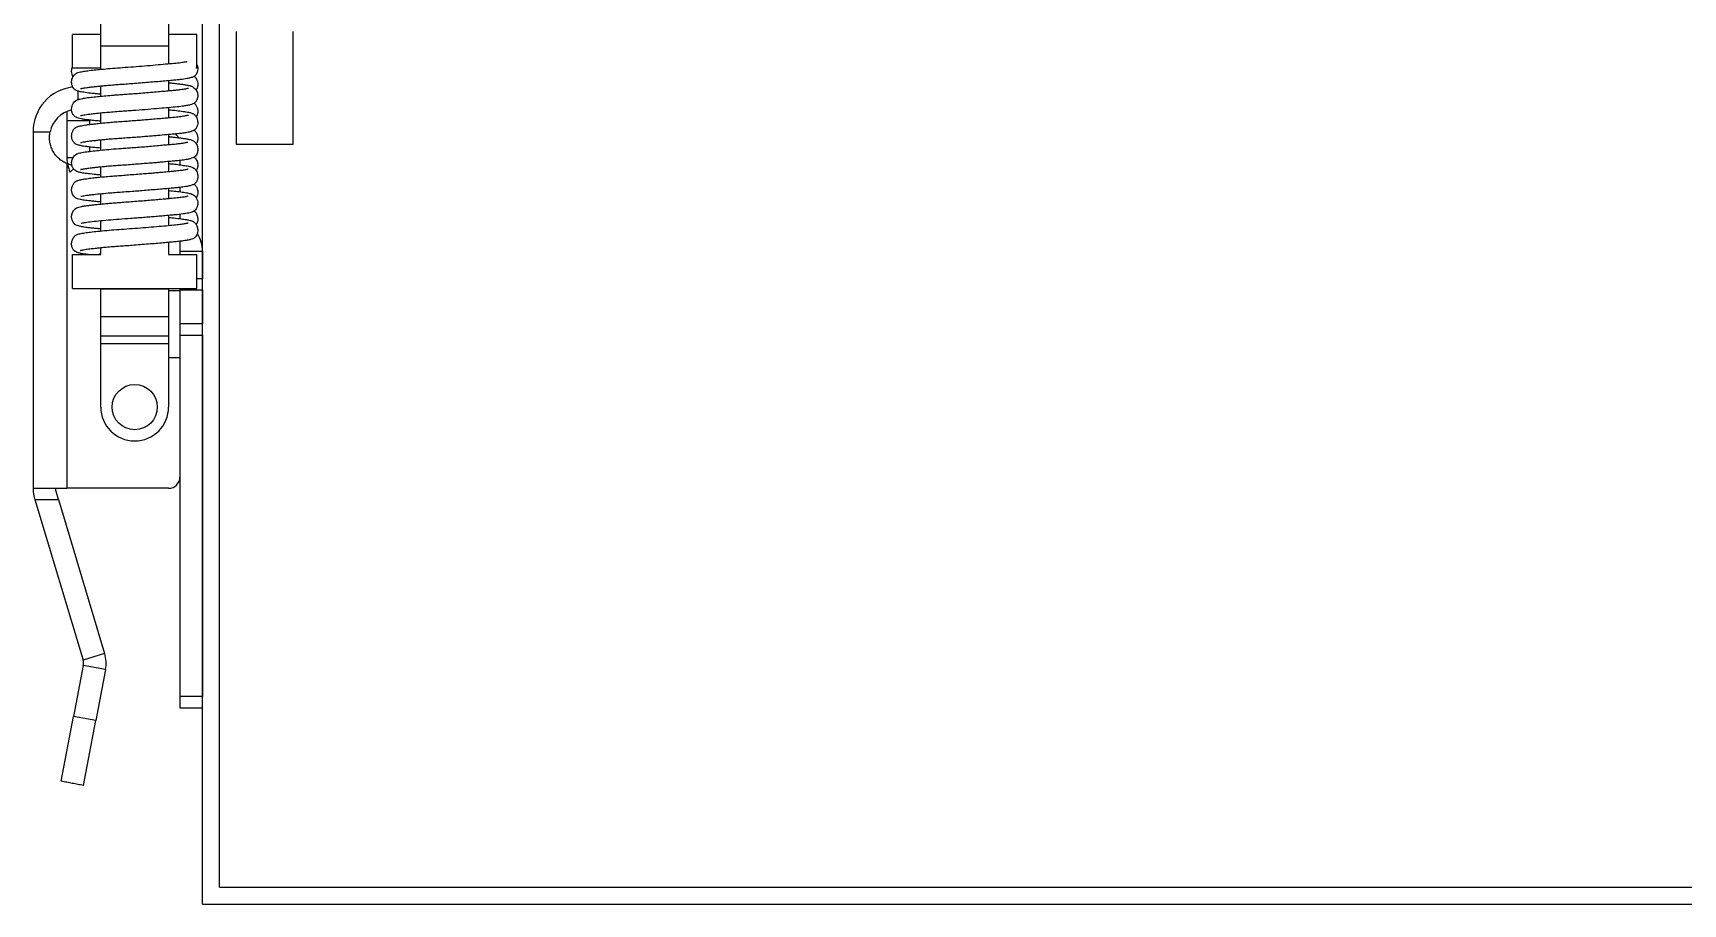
# Model space of a CAD drawing. Extents: x -3080 to 28500, y -1326 to 31609.
# Drawn here: x 6732.39 to 6746.99, y 26354.29 to 26362 of the extents above; entities that cross this region are included whole.
import ezdxf

# ---------------------------------------------------------------- set-up
doc = ezdxf.new("R2010")
doc.units = 0
doc.header["$LTSCALE"] = 100
doc.layers.add('0-xref', color=8, linetype='Continuous')
doc.layers.add('188K-SM-07-F10-MECH-CR PIPE-Y2257103$0$AP7P1-SM-08-FNN-120-A(4)-SMP$0$15P6-SM-08-FNN-320-A(10)-UIS-TCM$0$15P6-SM-08-FNN-00-(@10)170308-MIC$0$0-CDS', color=140, linetype='Continuous')

# ---------------------------------------------------------------- blocks, each defined once
blk = doc.blocks.new('188K-SM-07-F10-MECH-CR PIPE-Y2257103$0$CDS-CVD')
at = {"layer": '188K-SM-07-F10-MECH-CR PIPE-Y2257103$0$AP7P1-SM-08-FNN-120-A(4)-SMP$0$15P6-SM-08-FNN-320-A(10)-UIS-TCM$0$15P6-SM-08-FNN-00-(@10)170308-MIC$0$0-CDS', "ltscale": 0.1}
for p, q in [((6733.89, -72980.477), (6733.89, -72972.477)), ((6732.99, -72972.877), (6732.99, -72972.527)), ((6733.59, -72972.527), (6733.59, -72972.877)), ((6734.04, -72980.327), (6734.04, -72972.627)), ((6732.99, -72972.777), (6732.74, -72972.777)), ((6732.74, -72973.077), (6732.74, -72972.777)), ((6733.84, -72972.777), (6733.59, -72972.777)), ((6733.84, -72973.077), (6733.84, -72972.777)), ((6734.19, -72973.752), (6734.19, -72972.752)), ((6734.69, -72972.752), (6734.69, -72973.752)), ((6732.99, -72972.877), (6733.59, -72972.877)), ((6732.99, -72973.086), (6732.99, -72972.877)), ((6733.59, -72972.877), (6733.59, -72973.037)), ((6732.99, -72973.077), (6732.74, -72973.077)), ((6733.84, -72973.077), (6733.832, -72973.077)), ((6732.99, -72973.324), (6732.99, -72973.236)), ((6733.59, -72973.187), (6733.59, -72973.275)), ((6732.79, -72973.354), (6732.79, -72973.279)), ((6732.69, -72973.459), (6732.69, -72973.54)), ((6732.69, -72973.54), (6732.89, -72973.54)), ((6732.69, -72973.54), (6732.69, -72973.87)), ((6732.89, -72973.54), (6732.89, -72973.574)), ((6732.99, -72973.563), (6732.99, -72973.474)), ((6733.59, -72973.426), (6733.59, -72973.514)), ((6732.39, -72973.64), (6732.39, -72976.796)), ((6732.39, -72973.64), (6732.541, -72973.64)), ((6733.59, -72973.665), (6733.59, -72973.753)), ((6732.89, -72973.774), (6732.89, -72973.813)), ((6732.99, -72973.801), (6732.99, -72973.713)), ((6734.69, -72973.752), (6734.19, -72973.752)), ((6732.744, -72973.87), (6732.69, -72973.87)), ((6732.73, -72973.934), (6732.69, -72973.921)), ((6732.69, -72973.921), (6732.69, -72976.796)), ((6732.748, -72973.967), (6732.718, -72973.996)), ((6732.733, -72973.934), (6732.73, -72973.934)), ((6732.99, -72974.04), (6732.99, -72973.951)), ((6733.59, -72973.903), (6733.59, -72973.991)), ((6733.69, -72973.893), (6733.69, -72973.932)), ((6732.99, -72974.279), (6732.99, -72974.19)), ((6733.59, -72974.142), (6733.59, -72974.23)), ((6733.69, -72974.132), (6733.69, -72974.17)), ((6733.59, -72974.38), (6733.59, -72974.468)), ((6733.69, -72974.37), (6733.69, -72974.409)), ((6733.69, -72974.407), (6733.695, -72974.41)), ((6732.99, -72974.517), (6732.99, -72974.429)), ((6732.99, -72974.727), (6732.99, -72974.667)), ((6733.59, -72974.619), (6733.59, -72974.727)), ((6733.69, -72974.609), (6733.69, -72974.727)), ((6733.69, -72974.697), (6733.89, -72974.697)), ((6733.89, -72974.697), (6733.89, -72974.94)), ((6732.74, -72975.027), (6732.74, -72974.727)), ((6732.74, -72974.727), (6732.99, -72974.727)), ((6732.971, -72974.727), (6732.987, -72974.717)), ((6732.987, -72974.717), (6732.99, -72974.714)), ((6733.59, -72974.727), (6733.84, -72974.727)), ((6733.84, -72975.027), (6733.84, -72974.727)), ((6733.89, -72974.94), (6733.84, -72974.94)), ((6733.89, -72975.04), (6733.89, -72974.94)), ((6732.74, -72975.027), (6733.84, -72975.027)), ((6732.99, -72975.032), (6732.99, -72975.027)), ((6733.59, -72975.032), (6732.99, -72975.032)), ((6732.99, -72975.279), (6732.99, -72975.032)), ((6733.59, -72975.027), (6733.59, -72975.032)), ((6733.59, -72975.032), (6733.59, -72975.279)), ((6733.69, -72975.047), (6733.59, -72975.047)), ((6733.69, -72975.027), (6733.69, -72975.04)), ((6733.69, -72975.04), (6733.89, -72975.04)), ((6733.69, -72975.04), (6733.69, -72975.34)), ((6733.89, -72975.04), (6733.89, -72975.34)), ((6733.59, -72975.279), (6732.99, -72975.279)), ((6732.99, -72975.448), (6732.99, -72975.279)), ((6733.59, -72975.279), (6733.59, -72975.448)), ((6733.89, -72975.34), (6733.69, -72975.34)), ((6733.69, -72975.34), (6733.69, -72975.44)), ((6733.69, -72975.44), (6733.89, -72975.44)), ((6733.69, -72975.44), (6733.69, -72975.64)), ((6733.89, -72975.44), (6733.89, -72975.34)), ((6733.89, -72975.44), (6733.89, -72978.64)), ((6733.59, -72975.448), (6732.99, -72975.448)), ((6732.99, -72975.518), (6732.99, -72975.448)), ((6733.59, -72975.518), (6732.99, -72975.518)), ((6732.99, -72976.077), (6732.99, -72975.518)), ((6733.59, -72975.448), (6733.59, -72975.518)), ((6733.59, -72975.518), (6733.59, -72976.077)), ((6733.69, -72975.64), (6733.59, -72975.64)), ((6733.69, -72975.64), (6733.69, -72976.696)), ((6733.69, -72976.696), (6733.69, -72978.64)), ((6732.39, -72976.796), (6732.69, -72976.796)), ((6732.403, -72976.882), (6732.407, -72976.896)), ((6732.407, -72976.896), (6732.616, -72976.896)), ((6732.407, -72976.896), (6732.833, -72978.317)), ((6732.616, -72976.896), (6732.594, -72976.825)), ((6732.616, -72976.896), (6733.024, -72978.259)), ((6733.59, -72976.796), (6732.69, -72976.796)), ((6733.024, -72978.259), (6732.833, -72978.317)), ((6732.835, -72978.364), (6732.749, -72978.815)), ((6733.032, -72978.401), (6732.835, -72978.364)), ((6733.032, -72978.401), (6732.946, -72978.853)), ((6733.89, -72978.64), (6733.69, -72978.64)), ((6733.69, -72978.64), (6733.69, -72978.74)), ((6733.89, -72978.74), (6733.89, -72978.64)), ((6733.69, -72978.74), (6733.89, -72978.74)), ((6732.64, -72979.39), (6732.749, -72978.815)), ((6732.946, -72978.853), (6732.749, -72978.815)), ((6732.836, -72979.427), (6732.946, -72978.853)), ((6734.04, -72980.327), (6757.74, -72980.327)), ((6733.89, -72980.477), (6757.74, -72980.477))]:
    blk.add_line(p, q, dxfattribs=at)
blk.add_circle((6733.29, -72976.077), 0.2, dxfattribs=at)
for centre, radius, start, end in [((6732.79, -72973.64), 0.4, 96.6332, 180), ((6732.786, -72973.69), 0.25, 102.4263, 168.463), ((6733.59, -72973.74), 0.1, 29.7157, 55.2917), ((6732.99, -72973.87), 0.3, 180, 204.8413), ((6733.59, -72974.697), 0.3, 0, 31.6209), ((6733.29, -72976.077), 0.3, 180, 0), ((6733.59, -72976.696), 0.1, 270, 0), ((6732.737, -72978.345), 0.1, 349.2157, 16.6992), ((6732.737, -72978.345), 0.3, 349.2157, 16.6992)]:
    blk.add_arc(centre, radius, start, end, dxfattribs=at)
for points, knots in [([(6732.99, -72973.307), (6732.978, -72973.306), (6732.951, -72973.303), (6732.903, -72973.299), (6732.85, -72973.292), (6732.808, -72973.285), (6732.783, -72973.278), (6732.769, -72973.272), (6732.759, -72973.265), (6732.75, -72973.256), (6732.742, -72973.243), (6732.736, -72973.23), (6732.733, -72973.217), (6732.731, -72973.202), (6732.732, -72973.185), (6732.737, -72973.164), (6732.747, -72973.146), (6732.758, -72973.133), (6732.771, -72973.123), (6732.788, -72973.114), (6732.812, -72973.109), (6732.849, -72973.102), (6732.9, -72973.095), (6732.96, -72973.088), (6733.033, -72973.082), (6733.115, -72973.075), (6733.207, -72973.068), (6733.304, -72973.061), (6733.403, -72973.053), (6733.498, -72973.045), (6733.584, -72973.037), (6733.657, -72973.031), (6733.704, -72973.025), (6733.731, -72973.021), (6733.748, -72973.017), (6733.75, -72973.019), (6733.75, -72973.02)], [0, 0, 0, 0, 0.0216332, 0.0493934, 0.1006611, 0.1456836, 0.1823953, 0.2080043, 0.2165915, 0.2261451, 0.2383992, 0.2450857, 0.2522103, 0.2612902, 0.272449, 0.2856435, 0.2970558, 0.3062877, 0.3147216, 0.342295, 0.3753876, 0.4198985, 0.461335, 0.5032892, 0.547476, 0.5930912, 0.639367, 0.6876992, 0.7375895, 0.7880403, 0.8379718, 0.886055, 0.9346656, 0.9592734, 0.983866, 1, 1, 1, 1]), ([(6732.746, -72973.15), (6732.746, -72973.15), (6732.742, -72973.145), (6732.735, -72973.129), (6732.731, -72973.108), (6732.732, -72973.091), (6732.734, -72973.076), (6732.738, -72973.067), (6732.74, -72973.064)], [0, 0, 0, 0, 0.007946, 0.251841, 0.531224, 0.699159, 0.88281, 1, 1, 1, 1]), ([(6733.84, -72973.044), (6733.842, -72973.047), (6733.846, -72973.056), (6733.848, -72973.071), (6733.849, -72973.088), (6733.845, -72973.11), (6733.836, -72973.129), (6733.826, -72973.141), (6733.817, -72973.148), (6733.81, -72973.153), (6733.798, -72973.158), (6733.781, -72973.163), (6733.749, -72973.17), (6733.706, -72973.176), (6733.655, -72973.181), (6733.61, -72973.186), (6733.557, -72973.19), (6733.497, -72973.196), (6733.43, -72973.201), (6733.359, -72973.207), (6733.291, -72973.212), (6733.229, -72973.217), (6733.173, -72973.221), (6733.118, -72973.225), (6733.067, -72973.229), (6733.019, -72973.233), (6732.978, -72973.237), (6732.939, -72973.241), (6732.9, -72973.245), (6732.866, -72973.25), (6732.84, -72973.254), (6732.823, -72973.257), (6732.814, -72973.259), (6732.809, -72973.261), (6732.809, -72973.26), (6732.81, -72973.26)], [0, 0, 0, 0, 0.007971, 0.020461, 0.031883, 0.050886, 0.067474, 0.081264, 0.091287, 0.104327, 0.129534, 0.163564, 0.204744, 0.272031, 0.307549, 0.344745, 0.384757, 0.427466, 0.472621, 0.518684, 0.561608, 0.600866, 0.636359, 0.668439, 0.70761, 0.742301, 0.772149, 0.803375, 0.840052, 0.881864, 0.915932, 0.94667, 0.97238, 0.993303, 1, 1, 1, 1]), ([(6733.59, -72973.205), (6733.594, -72973.205), (6733.612, -72973.207), (6733.642, -72973.21), (6733.679, -72973.215), (6733.714, -72973.219), (6733.74, -72973.223), (6733.759, -72973.227), (6733.771, -72973.229), (6733.78, -72973.231), (6733.786, -72973.233), (6733.795, -72973.236), (6733.806, -72973.243), (6733.82, -72973.254), (6733.833, -72973.268), (6733.842, -72973.285), (6733.847, -72973.301), (6733.849, -72973.319), (6733.847, -72973.339), (6733.842, -72973.355), (6733.833, -72973.371), (6733.825, -72973.38), (6733.816, -72973.387), (6733.802, -72973.395), (6733.782, -72973.401), (6733.751, -72973.408), (6733.708, -72973.414), (6733.649, -72973.421), (6733.573, -72973.428), (6733.483, -72973.435), (6733.382, -72973.444), (6733.292, -72973.451), (6733.219, -72973.456), (6733.161, -72973.46), (6733.101, -72973.465), (6733.043, -72973.469), (6732.993, -72973.474), (6732.95, -72973.478), (6732.911, -72973.483), (6732.877, -72973.487), (6732.849, -72973.491), (6732.829, -72973.495), (6732.817, -72973.497), (6732.81, -72973.499), (6732.81, -72973.499), (6732.809, -72973.499)], [0, 0, 0, 0, 0.0072519, 0.0316784, 0.0577556, 0.0853401, 0.1142307, 0.1320864, 0.1462018, 0.1567029, 0.1637464, 0.1679362, 0.1763124, 0.1879963, 0.2054631, 0.2236873, 0.2379458, 0.2477851, 0.2588742, 0.268606, 0.2776132, 0.288712, 0.3041372, 0.3238348, 0.356195, 0.3899492, 0.4227712, 0.4697777, 0.5159917, 0.5646161, 0.6160143, 0.6691209, 0.6959545, 0.7225655, 0.755855, 0.78722, 0.8162908, 0.8427605, 0.8686879, 0.8992298, 0.9251034, 0.9507578, 0.9722167, 0.9895984, 1, 1, 1, 1]), ([(6733.816, -72973.148), (6733.818, -72973.15), (6733.823, -72973.153), (6733.833, -72973.166), (6733.842, -72973.184), (6733.848, -72973.205), (6733.849, -72973.222), (6733.847, -72973.237), (6733.844, -72973.25), (6733.839, -72973.261), (6733.835, -72973.267), (6733.833, -72973.27)], [0, 0, 0, 0, 0.0825871, 0.1946979, 0.3332862, 0.4935188, 0.6290301, 0.7392952, 0.8258143, 0.9070143, 1, 1, 1, 1]), ([(6732.99, -72973.545), (6732.974, -72973.544), (6732.939, -72973.541), (6732.893, -72973.536), (6732.852, -72973.531), (6732.818, -72973.525), (6732.793, -72973.519), (6732.774, -72973.513), (6732.755, -72973.501), (6732.741, -72973.483), (6732.733, -72973.461), (6732.731, -72973.438), (6732.733, -72973.421), (6732.737, -72973.406), (6732.742, -72973.393), (6732.751, -72973.379), (6732.763, -72973.367), (6732.781, -72973.356), (6732.805, -72973.349), (6732.829, -72973.344), (6732.865, -72973.338), (6732.912, -72973.332), (6732.972, -72973.326), (6733.036, -72973.32), (6733.094, -72973.315), (6733.149, -72973.311), (6733.198, -72973.307), (6733.253, -72973.303), (6733.314, -72973.299), (6733.38, -72973.293), (6733.448, -72973.288), (6733.513, -72973.282), (6733.571, -72973.277), (6733.619, -72973.273), (6733.66, -72973.269), (6733.694, -72973.265), (6733.721, -72973.261), (6733.742, -72973.258), (6733.756, -72973.254), (6733.764, -72973.252), (6733.765, -72973.252), (6733.766, -72973.252)], [0, 0, 0, 0, 0.029191, 0.062613, 0.095741, 0.128308, 0.160011, 0.19021, 0.211289, 0.229815, 0.24391, 0.254654, 0.266198, 0.272923, 0.280274, 0.288826, 0.304605, 0.323984, 0.355062, 0.38448, 0.413999, 0.457699, 0.496905, 0.53102, 0.569465, 0.591422, 0.615515, 0.642355, 0.671919, 0.704092, 0.738633, 0.773586, 0.806297, 0.836541, 0.864758, 0.892001, 0.918048, 0.942669, 0.965683, 0.985359, 1, 1, 1, 1]), ([(6733.815, -72973.387), (6733.817, -72973.389), (6733.823, -72973.392), (6733.831, -72973.402), (6733.838, -72973.413), (6733.843, -72973.426), (6733.847, -72973.441), (6733.849, -72973.458), (6733.846, -72973.481), (6733.841, -72973.498), (6733.836, -72973.504), (6733.834, -72973.507)], [0, 0, 0, 0, 0.110343, 0.228033, 0.327806, 0.413574, 0.492037, 0.626711, 0.752059, 0.916508, 1, 1, 1, 1]), ([(6732.99, -72973.784), (6732.989, -72973.784), (6732.97, -72973.782), (6732.937, -72973.779), (6732.895, -72973.775), (6732.854, -72973.769), (6732.819, -72973.764), (6732.792, -72973.758), (6732.777, -72973.752), (6732.767, -72973.747), (6732.761, -72973.743), (6732.752, -72973.735), (6732.742, -72973.722), (6732.733, -72973.7), (6732.731, -72973.679), (6732.733, -72973.661), (6732.737, -72973.642), (6732.745, -72973.625), (6732.755, -72973.613), (6732.76, -72973.608), (6732.766, -72973.603), (6732.773, -72973.599), (6732.783, -72973.594), (6732.794, -72973.591), (6732.809, -72973.587), (6732.83, -72973.583), (6732.857, -72973.578), (6732.891, -72973.574), (6732.933, -72973.569), (6732.98, -72973.564), (6733.03, -72973.559), (6733.081, -72973.555), (6733.136, -72973.55), (6733.194, -72973.546), (6733.252, -72973.542), (6733.311, -72973.537), (6733.368, -72973.533), (6733.427, -72973.528), (6733.487, -72973.523), (6733.545, -72973.518), (6733.602, -72973.513), (6733.659, -72973.508), (6733.713, -72973.501), (6733.745, -72973.495), (6733.76, -72973.492), (6733.765, -72973.49), (6733.765, -72973.491), (6733.765, -72973.491)], [0, 0, 0, 0, 0.002357, 0.03238, 0.061206, 0.089794, 0.127203, 0.161495, 0.18762, 0.201562, 0.21064, 0.2183, 0.229215, 0.242008, 0.257046, 0.266222, 0.275238, 0.289468, 0.294445, 0.298131, 0.301633, 0.312687, 0.32935, 0.34535, 0.360888, 0.387611, 0.414062, 0.441604, 0.472062, 0.505205, 0.531616, 0.559123, 0.587475, 0.616367, 0.645088, 0.673322, 0.700836, 0.727425, 0.761139, 0.792621, 0.821693, 0.862133, 0.905864, 0.953452, 0.976527, 0.99456, 1, 1, 1, 1]), ([(6733.59, -72973.444), (6733.614, -72973.446), (6733.662, -72973.451), (6733.712, -72973.457), (6733.745, -72973.463), (6733.766, -72973.466), (6733.781, -72973.47), (6733.793, -72973.473), (6733.804, -72973.478), (6733.813, -72973.483), (6733.821, -72973.489), (6733.832, -72973.502), (6733.841, -72973.517), (6733.846, -72973.536), (6733.849, -72973.557), (6733.846, -72973.584), (6733.834, -72973.61), (6733.816, -72973.627), (6733.796, -72973.636), (6733.776, -72973.641), (6733.75, -72973.647), (6733.716, -72973.652), (6733.677, -72973.656), (6733.631, -72973.661), (6733.571, -72973.666), (6733.506, -72973.672), (6733.445, -72973.677), (6733.394, -72973.681), (6733.339, -72973.686), (6733.281, -72973.69), (6733.221, -72973.694), (6733.162, -72973.699), (6733.105, -72973.703), (6733.051, -72973.707), (6733.003, -72973.711), (6732.961, -72973.716), (6732.924, -72973.72), (6732.885, -72973.724), (6732.848, -72973.73), (6732.823, -72973.734), (6732.812, -72973.737), (6732.81, -72973.737), (6732.809, -72973.737)], [0, 0, 0, 0, 0.044042, 0.088749, 0.116132, 0.139299, 0.157797, 0.177421, 0.191257, 0.202397, 0.211037, 0.219612, 0.231124, 0.239091, 0.249856, 0.264391, 0.284126, 0.307714, 0.33396, 0.361796, 0.388681, 0.421703, 0.451447, 0.478009, 0.516409, 0.560563, 0.584917, 0.610656, 0.637639, 0.665682, 0.694563, 0.724022, 0.753443, 0.782067, 0.809619, 0.835868, 0.860629, 0.883772, 0.924852, 0.962054, 0.981198, 1, 1, 1, 1]), ([(6732.69, -72973.921), (6732.678, -72973.915), (6732.654, -72973.904), (6732.623, -72973.881), (6732.595, -72973.853), (6732.572, -72973.822), (6732.553, -72973.785), (6732.541, -72973.744), (6732.535, -72973.702), (6732.536, -72973.667), (6732.54, -72973.647), (6732.541, -72973.64)], [0, 0, 0, 0, 0.1114966, 0.2267332, 0.3380878, 0.4521097, 0.5746099, 0.700828, 0.8190672, 0.9418079, 1, 1, 1, 1]), ([(6733.59, -72973.682), (6733.593, -72973.682), (6733.609, -72973.684), (6733.636, -72973.687), (6733.671, -72973.691), (6733.705, -72973.695), (6733.738, -72973.7), (6733.763, -72973.704), (6733.782, -72973.708), (6733.796, -72973.713), (6733.805, -72973.717), (6733.818, -72973.726), (6733.833, -72973.741), (6733.844, -72973.763), (6733.848, -72973.786), (6733.848, -72973.804), (6733.845, -72973.822), (6733.838, -72973.841), (6733.825, -72973.858), (6733.805, -72973.871), (6733.782, -72973.878), (6733.753, -72973.885), (6733.711, -72973.891), (6733.664, -72973.896), (6733.62, -72973.9), (6733.578, -72973.904), (6733.531, -72973.908), (6733.481, -72973.913), (6733.43, -72973.917), (6733.374, -72973.921), (6733.313, -72973.926), (6733.25, -72973.931), (6733.187, -72973.936), (6733.127, -72973.94), (6733.072, -72973.944), (6733.023, -72973.948), (6732.98, -72973.952), (6732.942, -72973.956), (6732.91, -72973.96), (6732.884, -72973.963), (6732.861, -72973.966), (6732.842, -72973.969), (6732.825, -72973.972), (6732.816, -72973.974), (6732.811, -72973.975), (6732.811, -72973.975), (6732.811, -72973.975)], [0, 0, 0, 0, 0.00538, 0.028648, 0.051662, 0.077986, 0.107438, 0.139017, 0.160392, 0.179447, 0.196747, 0.204884, 0.213849, 0.235115, 0.245611, 0.255449, 0.265909, 0.275856, 0.294038, 0.321766, 0.352362, 0.383639, 0.426479, 0.464234, 0.487227, 0.512789, 0.541964, 0.566205, 0.592394, 0.620404, 0.650046, 0.68106, 0.712813, 0.742691, 0.77137, 0.798859, 0.824913, 0.849336, 0.871988, 0.892777, 0.911835, 0.93263, 0.956331, 0.982628, 0.996439, 1, 1, 1, 1]), ([(6733.816, -72973.625), (6733.816, -72973.625), (6733.817, -72973.626), (6733.82, -72973.628), (6733.825, -72973.633), (6733.835, -72973.645), (6733.843, -72973.662), (6733.847, -72973.681), (6733.849, -72973.699), (6733.846, -72973.72), (6733.84, -72973.739), (6733.835, -72973.745), (6733.833, -72973.747)], [0, 0, 0, 0, 0.005692, 0.051211, 0.099117, 0.163819, 0.348772, 0.46596, 0.585236, 0.780698, 0.946982, 1, 1, 1, 1]), ([(6732.99, -72974.022), (6732.976, -72974.021), (6732.935, -72974.017), (6732.886, -72974.012), (6732.839, -72974.006), (6732.805, -72973.999), (6732.782, -72973.993), (6732.76, -72973.982), (6732.745, -72973.965), (6732.735, -72973.945), (6732.732, -72973.925), (6732.731, -72973.903), (6732.736, -72973.883), (6732.746, -72973.864), (6732.759, -72973.848), (6732.779, -72973.833), (6732.795, -72973.829), (6732.814, -72973.824), (6732.837, -72973.82), (6732.872, -72973.815), (6732.92, -72973.809), (6732.987, -72973.802), (6733.062, -72973.795), (6733.134, -72973.789), (6733.2, -72973.784), (6733.255, -72973.78), (6733.314, -72973.776), (6733.377, -72973.771), (6733.441, -72973.766), (6733.503, -72973.76), (6733.558, -72973.755), (6733.61, -72973.751), (6733.655, -72973.747), (6733.694, -72973.742), (6733.721, -72973.738), (6733.739, -72973.735), (6733.752, -72973.732), (6733.76, -72973.73), (6733.761, -72973.731), (6733.761, -72973.731)], [0, 0, 0, 0, 0.025343, 0.072169, 0.105663, 0.140854, 0.176507, 0.20126, 0.223408, 0.24307, 0.251628, 0.259375, 0.280208, 0.293349, 0.305052, 0.321618, 0.341572, 0.368099, 0.394078, 0.420263, 0.465505, 0.507099, 0.548947, 0.595292, 0.6204, 0.647561, 0.676712, 0.707716, 0.740352, 0.77399, 0.805511, 0.834134, 0.868093, 0.89887, 0.926244, 0.944328, 0.960776, 0.9799, 1, 1, 1, 1]), ([(6732.99, -72974.261), (6732.987, -72974.261), (6732.969, -72974.259), (6732.939, -72974.256), (6732.89, -72974.251), (6732.845, -72974.246), (6732.809, -72974.239), (6732.786, -72974.233), (6732.771, -72974.227), (6732.762, -72974.221), (6732.752, -72974.213), (6732.743, -72974.201), (6732.734, -72974.181), (6732.73, -72974.154), (6732.734, -72974.128), (6732.744, -72974.104), (6732.754, -72974.092), (6732.76, -72974.086), (6732.764, -72974.082), (6732.769, -72974.078), (6732.776, -72974.074), (6732.787, -72974.07), (6732.805, -72974.065), (6732.83, -72974.06), (6732.861, -72974.055), (6732.889, -72974.051), (6732.92, -72974.047), (6732.958, -72974.043), (6733.009, -72974.038), (6733.064, -72974.033), (6733.12, -72974.029), (6733.176, -72974.025), (6733.237, -72974.02), (6733.301, -72974.015), (6733.364, -72974.01), (6733.423, -72974.006), (6733.477, -72974.001), (6733.529, -72973.997), (6733.578, -72973.992), (6733.622, -72973.988), (6733.664, -72973.984), (6733.705, -72973.979), (6733.736, -72973.974), (6733.753, -72973.971), (6733.761, -72973.968), (6733.761, -72973.969), (6733.761, -72973.97)], [0, 0, 0, 0, 0.004352, 0.032602, 0.058409, 0.104775, 0.143033, 0.173563, 0.197096, 0.213435, 0.220501, 0.230945, 0.243638, 0.258466, 0.276849, 0.292077, 0.297527, 0.30165, 0.305726, 0.312325, 0.325357, 0.34308, 0.365269, 0.397979, 0.425533, 0.44767, 0.466947, 0.495353, 0.526774, 0.560851, 0.587861, 0.615999, 0.646406, 0.678671, 0.709946, 0.739621, 0.767466, 0.793327, 0.824572, 0.852096, 0.876371, 0.91319, 0.953201, 0.974256, 0.994691, 1, 1, 1, 1]), ([(6733.59, -72973.921), (6733.608, -72973.922), (6733.648, -72973.926), (6733.699, -72973.933), (6733.748, -72973.94), (6733.777, -72973.946), (6733.797, -72973.952), (6733.81, -72973.958), (6733.819, -72973.965), (6733.829, -72973.975), (6733.84, -72973.992), (6733.846, -72974.013), (6733.849, -72974.032), (6733.848, -72974.048), (6733.845, -72974.061), (6733.84, -72974.076), (6733.832, -72974.089), (6733.821, -72974.1), (6733.812, -72974.106), (6733.802, -72974.111), (6733.784, -72974.117), (6733.754, -72974.123), (6733.711, -72974.13), (6733.665, -72974.135), (6733.624, -72974.139), (6733.574, -72974.143), (6733.517, -72974.148), (6733.454, -72974.153), (6733.39, -72974.159), (6733.327, -72974.164), (6733.262, -72974.169), (6733.196, -72974.173), (6733.132, -72974.178), (6733.065, -72974.183), (6732.995, -72974.189), (6732.936, -72974.195), (6732.893, -72974.201), (6732.863, -72974.205), (6732.84, -72974.208), (6732.823, -72974.211), (6732.816, -72974.213), (6732.812, -72974.213), (6732.813, -72974.213), (6732.813, -72974.213)], [0, 0, 0, 0, 0.032282, 0.07315, 0.115469, 0.160572, 0.181096, 0.199233, 0.207719, 0.216352, 0.226863, 0.239545, 0.251698, 0.261259, 0.268851, 0.275533, 0.287968, 0.297851, 0.30955, 0.326172, 0.347841, 0.388677, 0.436604, 0.462775, 0.49037, 0.520424, 0.553023, 0.586885, 0.619439, 0.650344, 0.679404, 0.715061, 0.747244, 0.777351, 0.820208, 0.867192, 0.892434, 0.918638, 0.945248, 0.968111, 0.986279, 0.999986, 1, 1, 1, 1]), ([(6733.814, -72973.864), (6733.817, -72973.866), (6733.824, -72973.871), (6733.834, -72973.884), (6733.844, -72973.903), (6733.849, -72973.923), (6733.848, -72973.945), (6733.845, -72973.964), (6733.839, -72973.978), (6733.834, -72973.984), (6733.834, -72973.984)], [0, 0, 0, 0, 0.0791483, 0.2080299, 0.352743, 0.5821739, 0.6674839, 0.7617272, 0.9782545, 1, 1, 1, 1]), ([(6733.816, -72974.102), (6733.816, -72974.103), (6733.818, -72974.103), (6733.82, -72974.106), (6733.826, -72974.112), (6733.836, -72974.124), (6733.844, -72974.142), (6733.848, -72974.162), (6733.849, -72974.179), (6733.846, -72974.2), (6733.839, -72974.217), (6733.835, -72974.222), (6733.834, -72974.223)], [0, 0, 0, 0, 0.009398, 0.062149, 0.115528, 0.18607, 0.383172, 0.505597, 0.621974, 0.813909, 0.978208, 1, 1, 1, 1]), ([(6732.99, -72974.5), (6732.986, -72974.499), (6732.967, -72974.498), (6732.939, -72974.495), (6732.902, -72974.491), (6732.871, -72974.488), (6732.844, -72974.484), (6732.822, -72974.48), (6732.801, -72974.476), (6732.779, -72974.469), (6732.765, -72974.462), (6732.753, -72974.452), (6732.745, -72974.442), (6732.738, -72974.428), (6732.732, -72974.408), (6732.731, -72974.389), (6732.734, -72974.371), (6732.739, -72974.355), (6732.746, -72974.34), (6732.753, -72974.332), (6732.757, -72974.327), (6732.76, -72974.325), (6732.762, -72974.324), (6732.763, -72974.322), (6732.765, -72974.321), (6732.768, -72974.319), (6732.769, -72974.318), (6732.772, -72974.315), (6732.78, -72974.311), (6732.795, -72974.306), (6732.82, -72974.3), (6732.849, -72974.295), (6732.881, -72974.291), (6732.913, -72974.287), (6732.948, -72974.283), (6732.988, -72974.279), (6733.031, -72974.275), (6733.076, -72974.271), (6733.125, -72974.267), (6733.181, -72974.263), (6733.243, -72974.258), (6733.308, -72974.253), (6733.374, -72974.248), (6733.436, -72974.243), (6733.493, -72974.238), (6733.542, -72974.234), (6733.585, -72974.23), (6733.632, -72974.226), (6733.68, -72974.221), (6733.726, -72974.215), (6733.749, -72974.211), (6733.763, -72974.206), (6733.763, -72974.207), (6733.763, -72974.207)], [0, 0, 0, 0, 0.007579, 0.032258, 0.054598, 0.081635, 0.105201, 0.12665, 0.14679, 0.171227, 0.199292, 0.212165, 0.223278, 0.232545, 0.244663, 0.256417, 0.265238, 0.27377, 0.281337, 0.288137, 0.290892, 0.291998, 0.293002, 0.294002, 0.295102, 0.2979, 0.305851, 0.314891, 0.329988, 0.359386, 0.391395, 0.420717, 0.446626, 0.469042, 0.492634, 0.519847, 0.542488, 0.566856, 0.592732, 0.620089, 0.650035, 0.682562, 0.714899, 0.745689, 0.774671, 0.801671, 0.826589, 0.849391, 0.89008, 0.927996, 0.969283, 0.991113, 1, 1, 1, 1]), ([(6733.59, -72974.159), (6733.591, -72974.159), (6733.615, -72974.162), (6733.657, -72974.166), (6733.714, -72974.173), (6733.752, -72974.179), (6733.776, -72974.184), (6733.793, -72974.189), (6733.808, -72974.196), (6733.818, -72974.203), (6733.827, -72974.212), (6733.837, -72974.225), (6733.846, -72974.247), (6733.849, -72974.269), (6733.847, -72974.292), (6733.84, -72974.314), (6733.827, -72974.333), (6733.811, -72974.345), (6733.794, -72974.352), (6733.772, -72974.358), (6733.732, -72974.365), (6733.678, -72974.372), (6733.626, -72974.377), (6733.582, -72974.381), (6733.533, -72974.385), (6733.48, -72974.39), (6733.425, -72974.394), (6733.368, -72974.399), (6733.311, -72974.403), (6733.238, -72974.409), (6733.151, -72974.415), (6733.054, -72974.422), (6732.967, -72974.431), (6732.894, -72974.439), (6732.849, -72974.445), (6732.826, -72974.449), (6732.818, -72974.451), (6732.817, -72974.451), (6732.817, -72974.451)], [0, 0, 0, 0, 0.002073, 0.041865, 0.086842, 0.13285, 0.155809, 0.179722, 0.192954, 0.20634, 0.217711, 0.227311, 0.242635, 0.255221, 0.266172, 0.279976, 0.298552, 0.320173, 0.343366, 0.367672, 0.418021, 0.469743, 0.496015, 0.523502, 0.552254, 0.581633, 0.610861, 0.639743, 0.668097, 0.69576, 0.748413, 0.799687, 0.851631, 0.904368, 0.956803, 0.980501, 0.996005, 1, 1, 1, 1]), ([(6733.59, -72974.398), (6733.6, -72974.399), (6733.636, -72974.402), (6733.687, -72974.408), (6733.736, -72974.415), (6733.766, -72974.421), (6733.788, -72974.426), (6733.8, -72974.43), (6733.81, -72974.436), (6733.816, -72974.44), (6733.822, -72974.445), (6733.831, -72974.455), (6733.843, -72974.476), (6733.849, -72974.504), (6733.848, -72974.529), (6733.84, -72974.553), (6733.83, -72974.568), (6733.821, -72974.577), (6733.812, -72974.583), (6733.802, -72974.588), (6733.784, -72974.594), (6733.759, -72974.599), (6733.726, -72974.604), (6733.689, -72974.609), (6733.647, -72974.614), (6733.598, -72974.618), (6733.542, -72974.623), (6733.479, -72974.629), (6733.411, -72974.634), (6733.339, -72974.64), (6733.27, -72974.645), (6733.206, -72974.65), (6733.149, -72974.654), (6733.093, -72974.658), (6733.04, -72974.662), (6732.991, -72974.667), (6732.946, -72974.672), (6732.901, -72974.677), (6732.863, -72974.682), (6732.837, -72974.686), (6732.821, -72974.689), (6732.81, -72974.692), (6732.809, -72974.692), (6732.808, -72974.692)], [0, 0, 0, 0, 0.01759, 0.065005, 0.1057631, 0.1430056, 0.1649563, 0.1866112, 0.1992239, 0.2075776, 0.210924, 0.2151868, 0.2280447, 0.2460191, 0.262153, 0.2754107, 0.2870045, 0.295447, 0.3037268, 0.3224593, 0.3500047, 0.3855352, 0.4139411, 0.4428067, 0.4719136, 0.5021191, 0.5340102, 0.5674252, 0.6021249, 0.6376942, 0.6715066, 0.7024042, 0.7303279, 0.7561349, 0.7878503, 0.8160494, 0.8404003, 0.8739503, 0.9104819, 0.9362448, 0.959672, 0.9790631, 1, 1, 1, 1]), ([(6733.815, -72974.341), (6733.815, -72974.341), (6733.816, -72974.342), (6733.817, -72974.342), (6733.818, -72974.344), (6733.82, -72974.345), (6733.823, -72974.347), (6733.827, -72974.352), (6733.834, -72974.36), (6733.841, -72974.375), (6733.846, -72974.391), (6733.849, -72974.411), (6733.848, -72974.43), (6733.841, -72974.449), (6733.837, -72974.458), (6733.834, -72974.462), (6733.834, -72974.462)], [0, 0, 0, 0, 0.010562, 0.025357, 0.038805, 0.052303, 0.067168, 0.104206, 0.195626, 0.297364, 0.412081, 0.530674, 0.742415, 0.8515, 0.97609, 1, 1, 1, 1]), ([(6732.878, -72974.727), (6732.865, -72974.725), (6732.84, -72974.722), (6732.809, -72974.716), (6732.784, -72974.709), (6732.769, -72974.703), (6732.76, -72974.697), (6732.751, -72974.689), (6732.738, -72974.672), (6732.73, -72974.639), (6732.732, -72974.612), (6732.741, -72974.587), (6732.751, -72974.572), (6732.757, -72974.565), (6732.763, -72974.56), (6732.768, -72974.556), (6732.777, -72974.551), (6732.788, -72974.546), (6732.805, -72974.542), (6732.825, -72974.538), (6732.855, -72974.533), (6732.898, -72974.527), (6732.963, -72974.52), (6733.041, -72974.512), (6733.127, -72974.505), (6733.22, -72974.499), (6733.316, -72974.491), (6733.414, -72974.484), (6733.506, -72974.476), (6733.586, -72974.469), (6733.652, -72974.463), (6733.703, -72974.457), (6733.734, -72974.452), (6733.751, -72974.448), (6733.761, -72974.446), (6733.761, -72974.446), (6733.762, -72974.446)], [0, 0, 0, 0, 0.033749, 0.065959, 0.105376, 0.13345, 0.143203, 0.152503, 0.17219, 0.191617, 0.211755, 0.22949, 0.236105, 0.241172, 0.245119, 0.253013, 0.264832, 0.286662, 0.312074, 0.336755, 0.360678, 0.407887, 0.456841, 0.506807, 0.556686, 0.606045, 0.657299, 0.709687, 0.762176, 0.812889, 0.859395, 0.904191, 0.94734, 0.968069, 0.987715, 1, 1, 1, 1]), ([(6732.39, -72976.796), (6732.39, -72976.797), (6732.39, -72976.799), (6732.39, -72976.816), (6732.393, -72976.841), (6732.398, -72976.865), (6732.402, -72976.879), (6732.403, -72976.882)], [0, 0, 0, 0, 0.23339, 0.466809, 0.699076, 0.926982, 1, 1, 1, 1]), ([(6732.594, -72976.825), (6732.593, -72976.818), (6732.59, -72976.805), (6732.59, -72976.797), (6732.59, -72976.796), (6732.59, -72976.796)], [0, 0, 0, 0, 0.406198, 0.8110411, 1, 1, 1, 1])]:
    blk.add_open_spline(points, degree=3, knots=knots, dxfattribs=at)
blk.add_open_spline([(6732.836, -72979.427), (6732.64, -72979.39)], degree=1, dxfattribs=at)
blk = doc.blocks.new('188K-SM-07-F10-MECH-CR PIPE-Y2257103')
blk.add_blockref('188K-SM-07-F10-MECH-CR PIPE-Y2257103$0$CDS-CVD', (0, 99334.763))

msp = doc.modelspace()

# ---------------------------------------------------------------- block references
at = {"layer": '0-xref'}
msp.add_blockref('188K-SM-07-F10-MECH-CR PIPE-Y2257103', (0, 0), dxfattribs=at)

doc.saveas('drawing.dxf')
